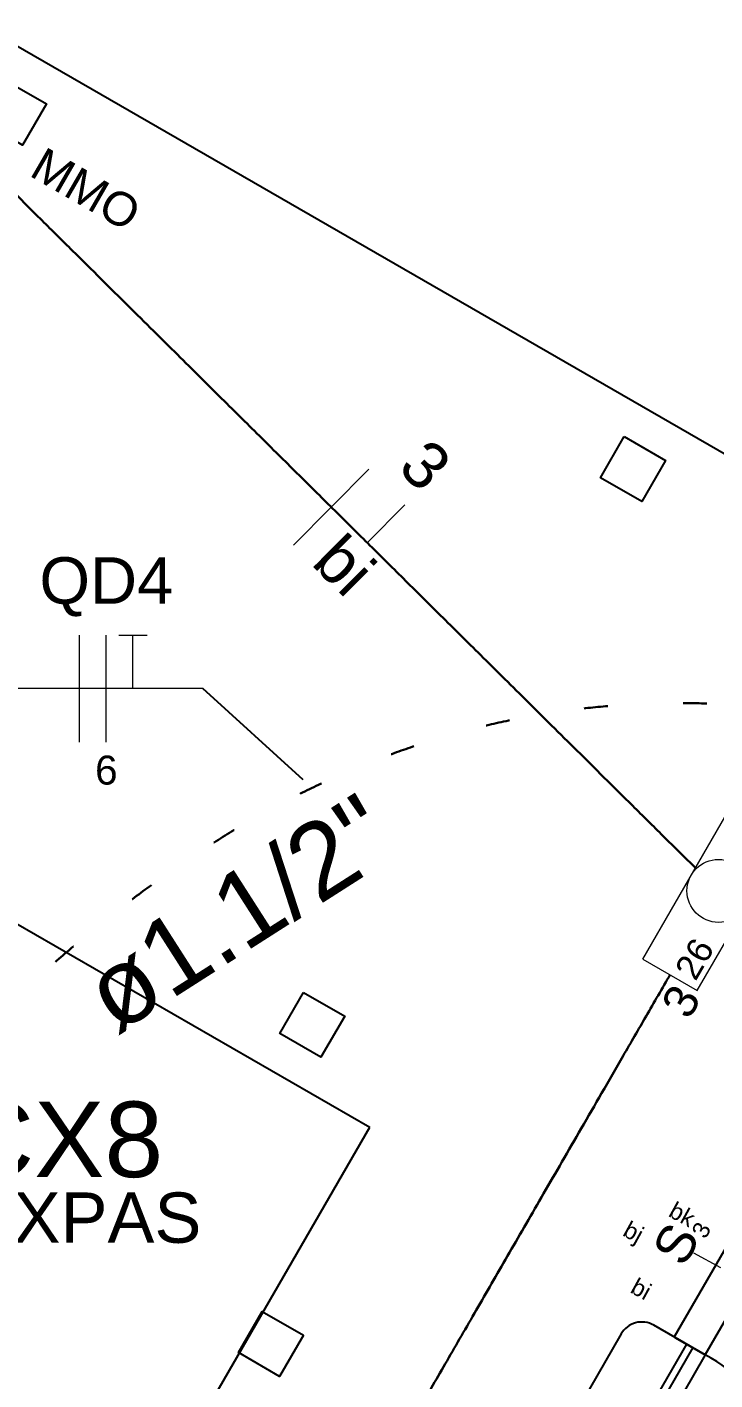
# Model space of a CAD drawing. Extents: x 210 to 779, y 61 to 241.
# Drawn here: x 378.61 to 381.5, y 190.35 to 196.05 of the extents above; entities that cross this region are included whole.
import ezdxf

# ---------------------------------------------------------------- set-up
doc = ezdxf.new("R2010")
doc.units = 0
doc.header["$LTSCALE"] = 2
doc.linetypes.add('DOT2', pattern=[3.175, 0, -3.175])
doc.layers.get('0').update_dxf_attribs({"linetype": 'CONTINUOUS'})
for name, color, linetype in [('A-PARED', 5, 'CONTINUOUS'), ('A-PAREDE', 5, 'CONTINUOUS'), ('A-PISOS-NIVEL', 1, 'CONTINUOUS'), ('ARQ-ALV-CORTE', 5, 'CONTINUOUS')]:
    doc.layers.add(name, color=color, linetype=linetype)
for name, color, linetype, lineweight in [('EL-Condutos', 4, 'CONTINUOUS', 30), ('EL-Fios', 9, 'CONTINUOUS', 20), ('EL-Textos condutos', 7, 'CONTINUOUS', 20), ('EL-Textos fios', 7, 'CONTINUOUS', 20), ('EL-Textos pontos', 5, 'CONTINUOUS', 20), ('P-SIMBOL', 5, 'CONTINUOUS', 20)]:
    doc.layers.add(name, color=color, linetype=linetype, lineweight=lineweight)
doc.styles.add('Arial', font='arial.ttf')

msp = doc.modelspace()

# ---------------------------------------------------------------- linework, layer by layer
msp.add_line((379.7655, 192.8792), (379.3439, 193.2637))
at = {"layer": 'A-PARED', "color": 251}
msp.add_lwpolyline([(379.7668, 190.5432), (379.6668, 190.37), (379.4936, 190.47), (379.5936, 190.6432)], close=True, dxfattribs=at)
at = {"layer": 'A-PAREDE', "color": 251}
for points in [[(378.5129, 195.8235), (378.6861, 195.7235), (378.5861, 195.5503), (378.4129, 195.6503)], [(381.1157, 194.3235), (381.2889, 194.2235), (381.1889, 194.0503), (381.0157, 194.1503)], [(379.7672, 191.9856), (379.9404, 191.8856), (379.8404, 191.7124), (379.6672, 191.8124)]]:
    msp.add_lwpolyline(points, close=True, dxfattribs=at)
at = {"layer": 'A-PISOS-NIVEL', "color": 251}
for p, q in [((378.3072, 196.1151), (381.6446, 194.19)), ((376.7072, 193.3438), (380.0457, 191.4181)), ((376.9104, 185.9825), (380.0457, 191.4181))]:
    msp.add_line(p, q, dxfattribs=at)
at = {"layer": 'ARQ-ALV-CORTE', "color": 251}
for p, q in [((381.3259, 190.5353), (381.7007, 191.185)), ((381.4559, 190.4605), (381.8306, 191.1101)), ((381.3772, 190.5058), (381.0774, 189.986)), ((381.3284, 190.5341), (381.4583, 190.4592)), ((381.4583, 190.4592), (381.3284, 190.5341)), ((381.4032, 190.4908), (381.1034, 189.971)), ((381.4559, 190.4604), (381.1561, 189.9407))]:
    msp.add_line(p, q, dxfattribs=at)
msp.add_lwpolyline([(381.4559, 190.4604), (381.2393, 190.5853, 0.414214), (381.1027, 190.5487), (380.9029, 190.2022, 0.414214), (380.9395, 190.0656), (381.1561, 189.9407)], format="xyb", dxfattribs=at)
msp.add_arc((381.2147, 189.979), 0.5384, 329.2247, 63.3907, dxfattribs=at)
at = {"layer": 'EL-Condutos', "linetype": 'Continuous'}
for points in [[(378.5315, 195.3686), (378.668, 195.2331), (378.7962, 195.106), (378.9166, 194.9866), (379.0298, 194.8743), (379.1365, 194.7685), (379.2371, 194.6687), (379.3324, 194.5742), (379.4229, 194.4844), (379.5092, 194.3988), (379.5919, 194.3168), (379.6716, 194.2377), (379.749, 194.161), (379.8245, 194.0861), (379.8989, 194.0123), (379.9727, 193.9391), (380.0465, 193.866), (380.1208, 193.7922), (380.1965, 193.7172), (380.2739, 193.6404), (380.3537, 193.5612), (380.4365, 193.4791), (380.523, 193.3933), (380.6136, 193.3034), (380.709, 193.2088), (380.8099, 193.1087), (380.9168, 193.0027), (381.0302, 192.8902), (381.1509, 192.7705), (381.2793, 192.6431), (381.4162, 192.5074)], [(379.0927, 188.2227), (379.1945, 188.399), (379.2905, 188.5653), (379.3811, 188.7223), (379.4668, 188.8707), (379.548, 189.0112), (379.625, 189.1447), (379.6983, 189.2717), (379.7684, 189.3929), (379.8355, 189.5092), (379.9002, 189.6212), (379.9628, 189.7297), (380.0237, 189.8352), (380.0834, 189.9387), (380.1423, 190.0407), (380.2008, 190.142), (380.2593, 190.2432), (380.3182, 190.3453), (380.3779, 190.4487), (380.4388, 190.5543), (380.5014, 190.6627), (380.5661, 190.7747), (380.6332, 190.891), (380.7033, 191.0123), (380.7766, 191.1393), (380.8536, 191.2727), (380.9348, 191.4132), (381.0205, 191.5617), (381.1111, 191.7187), (381.2071, 191.8849), (381.3089, 192.0612)]]:
    msp.add_spline(points, degree=3, dxfattribs=at)
at = {"layer": 'EL-Condutos', "linetype": 'DOT2', "ltscale": 0.05}
msp.add_spline([(383.0865, 192.8445), (382.878, 192.9209), (382.6738, 192.9879), (382.4737, 193.0455), (382.2775, 193.0939), (382.0851, 193.1332), (381.8965, 193.1636), (381.7115, 193.1852), (381.5299, 193.1981), (381.3517, 193.2025), (381.1767, 193.1986), (381.0048, 193.1863), (380.8358, 193.166), (380.6697, 193.1376), (380.5063, 193.1014), (380.3455, 193.0575), (380.1872, 193.006), (380.0312, 192.947), (379.8774, 192.8807), (379.7257, 192.8073), (379.576, 192.7268), (379.4281, 192.6393), (379.282, 192.5451), (379.1374, 192.4443), (378.9944, 192.3369), (378.8526, 192.2232), (378.7121, 192.1032), (378.5727, 191.9771), (378.4343, 191.8451), (378.2967, 191.7072), (378.1598, 191.5636)], degree=3, dxfattribs=at)
at = {"layer": 'EL-Fios'}
for p, q in [((379.7254, 193.8675), (380.0423, 194.1868)), ((380.0351, 193.8772), (380.1936, 194.037)), ((378.8253, 193.0387), (378.8253, 193.4887)), ((378.9378, 193.0387), (378.9378, 193.4887)), ((378.9903, 193.4887), (379.1103, 193.4887)), ((379.0503, 193.2637), (379.0503, 193.4887))]:
    msp.add_line(p, q, dxfattribs=at)
at = {"layer": 'EL-Textos fios'}
msp.add_line((379.3439, 193.2637), (378.5317, 193.2637), dxfattribs=at)
at = {"layer": 'P-SIMBOL'}
for p, q in [((381.193, 192.1255), (381.601, 192.8322)), ((381.4225, 191.993), (381.8305, 192.6997)), ((381.193, 192.1255), (381.4225, 191.993)), ((381.4068, 190.8897), (381.5194, 190.8278))]:
    msp.add_line(p, q, dxfattribs=at)
msp.add_circle((381.5117, 192.4126), 0.1325, dxfattribs=at)

# ---------------------------------------------------------------- texts
at = {"layer": 'EL-Textos condutos', "insert": (379.5789, 192.1799), "char_height": 0.3177, "width": 2.66868, "attachment_point": 8, "rotation": 32.5956, "line_spacing_factor": 0.798, "style": 'Arial'}
msp.add_mtext('ø1.1/2"', dxfattribs=at)
at = {"layer": 'EL-Textos fios', "attachment_point": 8, "rotation": 315.2356, "line_spacing_factor": 0.798, "style": 'Arial'}
for s, insert, char_height, width in [('3', (380.2095, 194.1324), 0.1959, 0.235098), ('bi', (379.869, 193.7109), 0.19592, 0.470196)]:
    msp.add_mtext(s, dxfattribs=dict(at, insert=insert, char_height=char_height, width=width))
at = {"layer": 'EL-Textos fios', "attachment_point": 8, "line_spacing_factor": 0.798, "style": 'Arial'}
for s, insert, char_height, width in [('QD4', (378.9383, 193.5666), 0.19592, 0.705294), ('6', (378.9383, 192.8581), 0.1218, 0.146142)]:
    msp.add_mtext(s, dxfattribs=dict(at, insert=insert, char_height=char_height, width=width))
at = {"layer": 'EL-Textos pontos', "line_spacing_factor": 0.798, "style": 'Arial'}
for s, insert, char_height, width, attachment_point, rotation in [('MMO', (378.8169, 195.3017), 0.1412, 0.50832, 8, 330.0008), ('3', (381.3889, 191.8649), 0.1412, 0.16944, 7, 60.0001), ('bk', (381.3418, 191.0199), 0.0706, 0.16944, 8, 331.1974), ('bj', (381.1276, 190.9275), 0.0706, 0.16944, 8, 331.1974), ('bi', (381.1693, 190.7059), 0.0706, 0.16944, 8, 331.1974)]:
    msp.add_mtext(s, dxfattribs=dict(at, insert=insert, char_height=char_height, width=width, attachment_point=attachment_point, rotation=rotation))
for s, insert, char_height, width, attachment_point in [('CX8', (378.314, 191.2038), 0.3177, 1.14372, 7), ('CXPAS', (378.8363, 190.9289), 0.2118, 1.2708, 8)]:
    msp.add_mtext(s, dxfattribs=dict(at, insert=insert, char_height=char_height, width=width, attachment_point=attachment_point))
at = {"layer": 'P-SIMBOL', "attachment_point": 7, "line_spacing_factor": 0.798, "style": 'Arial'}
for s, insert, char_height, width, rotation in [('26', (381.4163, 192.0284), 0.1059, 0.25416, 60.0001), ('3', (381.4577, 190.9442), 0.0706, 0.08472, 61.1976), ('S', (381.3686, 190.8232), 0.1588, 0.19062, 61.1976)]:
    msp.add_mtext(s, dxfattribs=dict(at, insert=insert, char_height=char_height, width=width, rotation=rotation))

doc.saveas('drawing.dxf')
